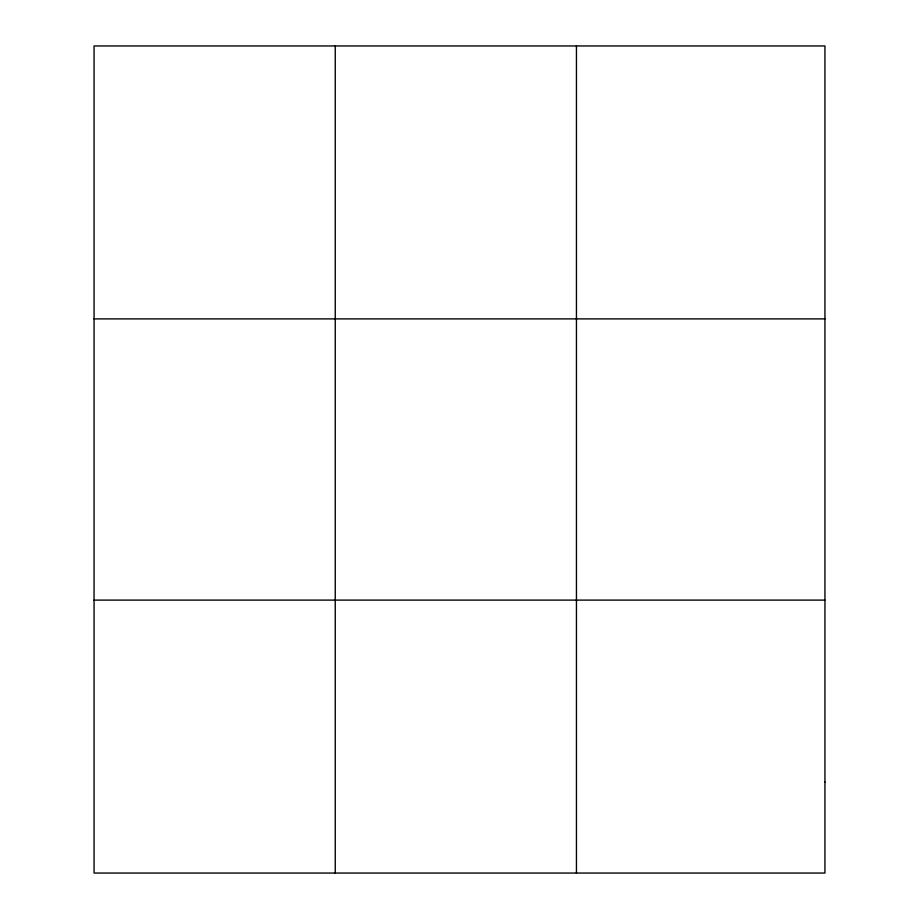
<?xml version="1.0" encoding="UTF-8"?>
<svg xmlns="http://www.w3.org/2000/svg" width="919" height="919" viewBox="0 0 919 919"><rect width="100%" height="100%" fill="white"/><g stroke="black" fill="none" stroke-linecap="round" stroke-linejoin="round"><path stroke-width="1.38" d="M335.251 873.05L335.251 45.95M576.443 873.05L576.443 45.95M94.06 318.893L824.94 318.893M94.06 600.107L824.94 600.107M824.94 782.069L824.94 873.05L94.06 873.05L94.06 45.95L824.94 45.95L824.94 782.069"/></g></svg>
